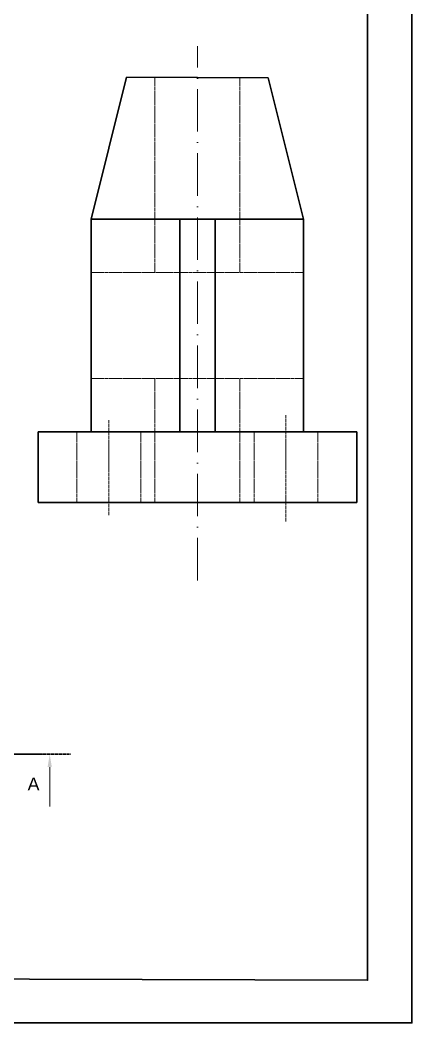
# Model space of a CAD drawing. Header units: inches. Extents: x -12 to 299, y -12 to 425.
# Drawn here: x 188.2 to 298.9, y -12.5 to 270.7 of the extents above; entities that cross this region are included whole.
import ezdxf

# ---------------------------------------------------------------- set-up
doc = ezdxf.new("R2010")
doc.units = ezdxf.units.IN
doc.header["$MEASUREMENT"] = 0
for name, pattern in [('ACAD_ISO10W100', [18, 12, -3, 0, -3]), ('CENTER2', [1.125, 0.75, -0.125, 0.125, -0.125]), ('HIDDEN2', [0.1875, 0.125, -0.0625])]:
    doc.linetypes.add(name, pattern=pattern)
for name, color, linetype, lineweight in [('axe', 181, 'ACAD_ISO10W100', 0), ('dimensiuni', 220, 'Continuous', 0), ('frame', 140, 'Continuous', 30), ('PDF_hidden', 7, 'HIDDEN2', 0), ('vizibil', 7, 'Continuous', 30), ('ytaseu', 50, 'CENTER2', 30)]:
    doc.layers.add(name, color=color, linetype=linetype, lineweight=lineweight)
doc.styles.get("Standard").update_dxf_attribs({"font": 'arial.ttf'})

# ---------------------------------------------------------------- blocks, each defined once
blk = doc.blocks.new('*U4')
at = {"layer": 'axe', "color": 0, "linetype": 'CENTER2', "transparency": 16777216}
blk.add_line((0, -13.59), (0, 13.24), dxfattribs=at)
blk = doc.blocks.new('*U5')
at = {"layer": 'axe', "color": 0, "linetype": 'CENTER2', "transparency": 16777216}
blk.add_line((0, -15.37), (0, 14.72), dxfattribs=at)

msp = doc.modelspace()

# ---------------------------------------------------------------- linework, layer by layer
at = {"layer": 'axe'}
msp.add_line((195.41, 63.36), (20.79, 63.36), dxfattribs=at)
msp.add_lwpolyline([(238.3, 112.47), (238.3, 263.32)], dxfattribs=at)
at = {"layer": 'dimensiuni'}
msp.add_line((196.61, 59.76), (196.61, 48.61), dxfattribs=at)
msp.add_solid([(196.01, 59.76), (197.21, 59.76), (196.61, 63.36)], dxfattribs=at)
at = {"layer": 'frame'}
for points in [[(-11.71, -12.49), (298.88, -12.49), (298.88, 424.55), (-11.71, 424.55)], [(-0.02, 0.42), (286.38, -0.41), (286.38, 412.07), (-0.02, 412.89)]]:
    msp.add_lwpolyline(points, close=True, dxfattribs=at)
at = {"layer": 'PDF_hidden'}
for points in [[(226.3, 199.44), (226.3, 254.44)], [(250.3, 199.44), (250.3, 254.44)], [(208.3, 199.44), (268.3, 199.44)], [(208.3, 169.44), (268.3, 169.44)], [(226.3, 134.44), (226.3, 169.44)], [(250.3, 134.44), (250.3, 169.44)], [(204.3, 134.44), (204.3, 154.44)], [(222.3, 134.44), (222.3, 154.44)], [(254.3, 134.44), (254.3, 154.44)], [(272.3, 134.44), (272.3, 154.44)]]:
    msp.add_lwpolyline(points, dxfattribs=at)
at = {"layer": 'vizibil'}
for points in [[(218.3, 254.5), (208.3, 214.44)], [(238.3, 254.44), (218.3, 254.5)], [(238.3, 254.44), (258.3, 254.37)], [(258.3, 254.37), (268.3, 214.44)], [(208.3, 154.44), (208.3, 214.44)], [(208.3, 214.44), (268.3, 214.44)], [(233.3, 154.44), (233.3, 214.44)], [(243.3, 154.44), (243.3, 214.44)], [(268.3, 154.44), (268.3, 214.44)], [(193.3, 154.44), (283.3, 154.44)], [(193.3, 134.44), (193.3, 154.44)], [(283.3, 134.44), (283.3, 154.44)], [(193.3, 134.44), (283.3, 134.44)]]:
    msp.add_lwpolyline(points, dxfattribs=at)
at = {"layer": 'ytaseu'}
msp.add_line((6.86, 63.36), (202.51, 63.36), dxfattribs=at)

# ---------------------------------------------------------------- block references
at = {"layer": 'axe', "linetype": 'CENTER2'}
for name, p in [('*U5', (263.3, 144.44)), ('*U4', (213.3, 144.44))]:
    msp.add_blockref(name, p, dxfattribs=at)

# ---------------------------------------------------------------- texts
at = {"layer": 'dimensiuni', "insert": (192.04, 54.98), "char_height": 3.6, "attachment_point": 5}
msp.add_mtext('\\A1;A', dxfattribs=at)

doc.saveas('drawing.dxf')
